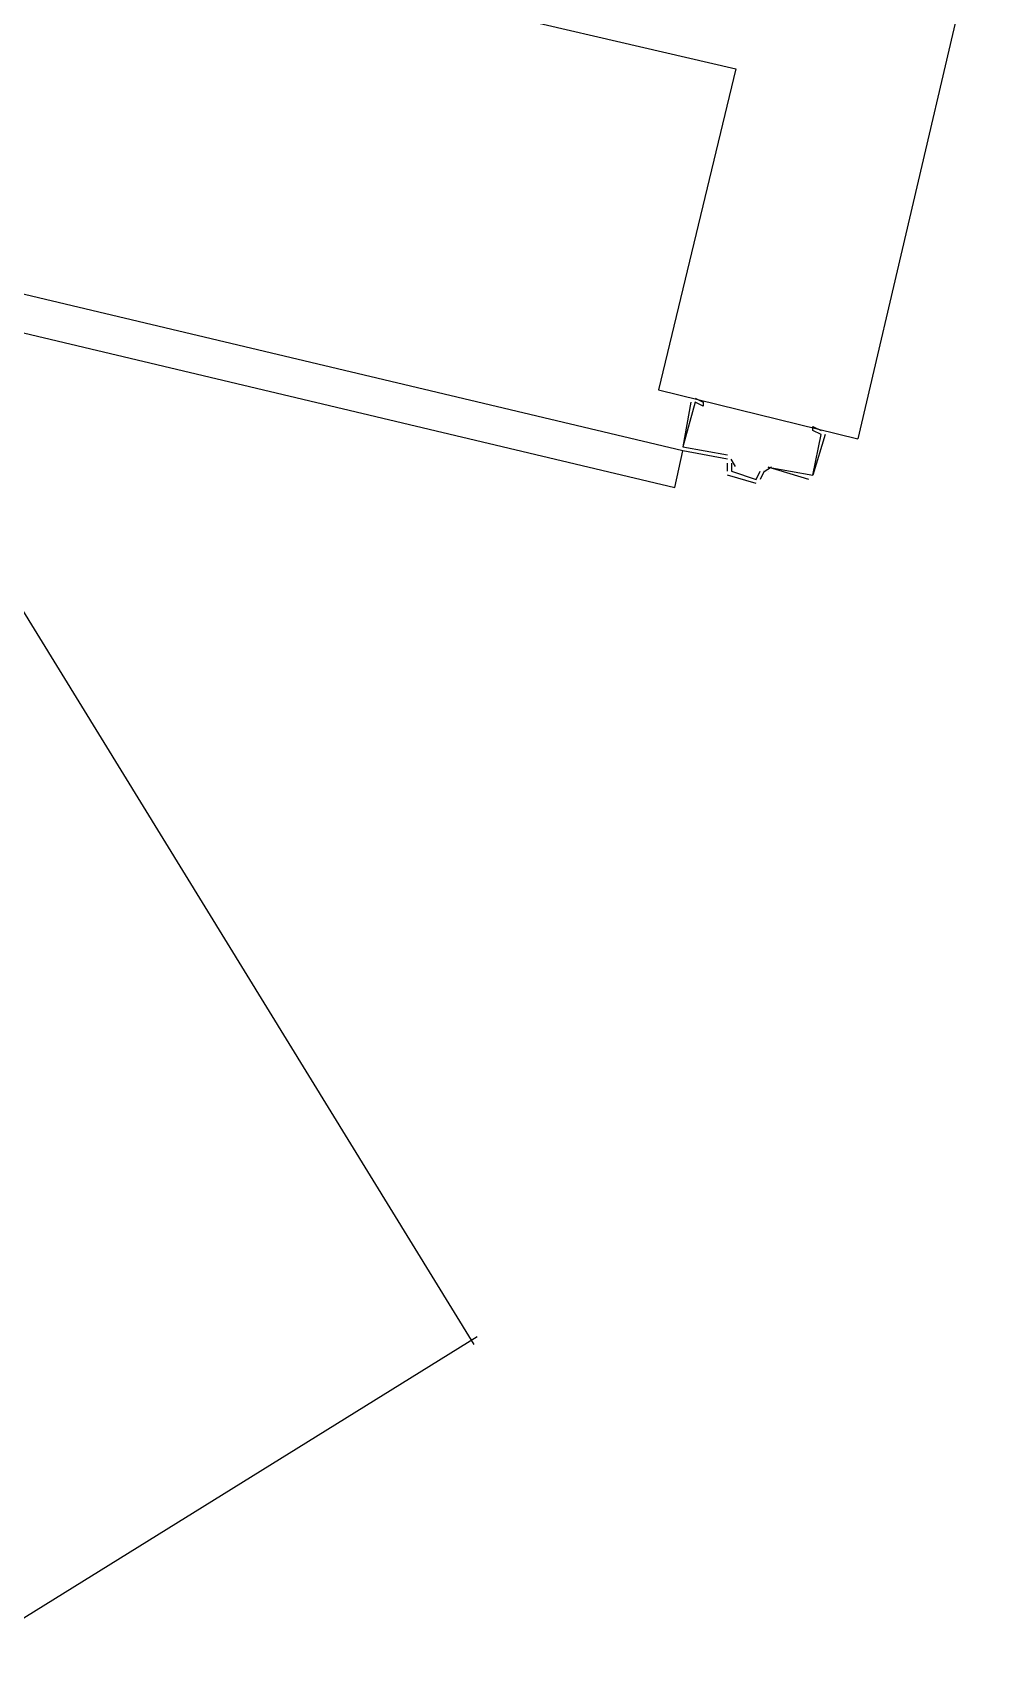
# Model space of a CAD drawing. Header units: feet. Extents: x -84 to 198, y -22 to 181.
# Drawn here: x 37.32 to 40.43, y 135.35 to 140.66 of the extents above; entities that cross this region are included whole.
import ezdxf

# ---------------------------------------------------------------- set-up
doc = ezdxf.new("R2010")
doc.units = ezdxf.units.FT
doc.layers.add('A-LINEA', color=7, linetype='CONTINUOUS')

msp = doc.modelspace()

# ---------------------------------------------------------------- linework, layer by layer
at = {"layer": 'A-LINEA'}
for p, q in [((40.4267, 141.0311), (40.0267, 139.3244)), ((37.68, 140.9911), (39.6267, 140.5378)), ((39.6267, 140.5378), (39.3733, 139.4844)), ((36.5471, 139.9669), (38.7678, 136.3519)), ((39.3733, 139.4844), (40.0267, 139.3244)), ((39.4933, 139.4444), (39.4933, 139.4444)), ((39.9067, 139.3378), (39.9067, 139.3378)), ((39.6, 139.2578), (39.4533, 139.2844)), ((39.6261, 139.2332), (39.6113, 139.2572)), ((39.6933, 139.1778), (39.6, 139.2044)), ((39.6133, 139.2178), (39.6133, 139.2178)), ((39.72, 139.2178), (39.7067, 139.1911)), ((39.7446, 139.2306), (39.7205, 139.2157)), ((39.8667, 139.1911), (39.7333, 139.2311)), ((39.7333, 139.2178), (39.7333, 139.2178)), ((39.6933, 139.1911), (39.6933, 139.1911)), ((38.7789, 136.377), (35.1737, 134.1402))]:
    msp.add_line(p, q, dxfattribs=at)
for points in [[(39.4533, 139.2844), (36.5333, 139.9778), (36.5067, 139.8578), (39.4267, 139.1644), (39.4533, 139.2844)], [(39.4933, 139.4578), (39.52, 139.4444), (39.52, 139.4311), (39.4933, 139.4444), (39.4533, 139.2978), (39.6, 139.2711)], [(39.48, 139.4444), (39.4533, 139.2978), (39.4533, 139.2978)], [(39.7333, 139.2311), (39.88, 139.2044), (39.9067, 139.3378), (39.88, 139.3511), (39.88, 139.3644), (39.9067, 139.3511)], [(39.92, 139.3378), (39.88, 139.2044), (39.88, 139.2044)], [(39.6, 139.2178), (39.6, 139.2444), (39.6, 139.2444)], [(39.6133, 139.2444), (39.6133, 139.2178), (39.6933, 139.1911), (39.7067, 139.2178)]]:
    msp.add_lwpolyline(points, dxfattribs=at)

doc.saveas('drawing.dxf')
